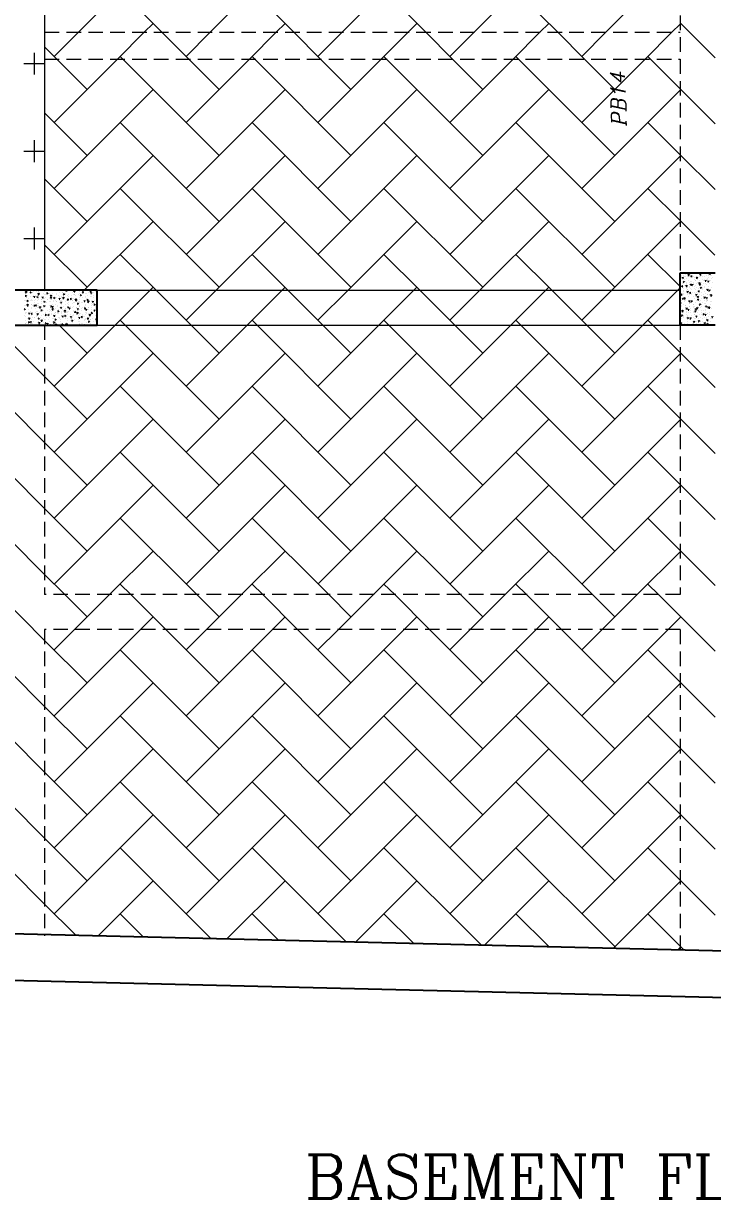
# Model space of a CAD drawing. Header units: millimetres. Extents: x 331487 to 517269, y 198509 to 399936.
# Drawn here: x 398534 to 404443, y 360358 to 370437 of the extents above; entities that cross this region are included whole.
import ezdxf

# ---------------------------------------------------------------- set-up
doc = ezdxf.new("R2010")
doc.units = ezdxf.units.MM
doc.header["$MEASUREMENT"] = 0
doc.linetypes.add('DASHED2', pattern=[0.375, 0.25, -0.125])
doc.layers.add('BEAM', color=1, linetype='Continuous', lineweight=5)
doc.layers.add('COLUMN', color=6, linetype='Continuous')
doc.layers.add('TEXT', color=7, linetype='Continuous')
doc.styles.add('ITALICC', font='italicc', dxfattribs={"height": 0.3})
doc.styles.add('RC', font='romanc.shx', dxfattribs={"height": 200})

msp = doc.modelspace()

# ---------------------------------------------------------------- linework, layer by layer
at = {"layer": 'BEAM'}
msp.add_line((398715, 372344), (398715, 368149), dxfattribs=at)
at = {"layer": 'BEAM', "linetype": 'DASHED2', "ltscale": 500}
for p, q in [((404165, 372194), (404165, 368299)), ((398715, 370362), (404165, 370362)), ((398715, 370132), (404165, 370132)), ((398715, 367849), (398715, 365538)), ((404165, 367849), (404165, 365538)), ((404165, 365538), (398715, 365538)), ((398715, 365238), (398715, 362612)), ((404165, 365238), (398715, 365238)), ((404165, 365238), (404165, 362492))]:
    msp.add_line(p, q, dxfattribs=at)
at = {"layer": 'BEAM', "color": 253, "linetype": 'Continuous', "ltscale": 750}
for p, q in [((399004, 370362), (399645, 371003)), ((400135, 370362), (400777, 371003)), ((401266, 370362), (401908, 371003)), ((402398, 370362), (403039, 371003)), ((403529, 370362), (404165, 370998)), ((399721, 370362), (399362, 370720)), ((400852, 370362), (400494, 370720)), ((401984, 370362), (401625, 370720)), ((403115, 370362), (402756, 370720)), ((399569, 370362), (399645, 370437)), ((400701, 370362), (400777, 370437)), ((401832, 370362), (401908, 370437)), ((402963, 370362), (403039, 370437)), ((404465, 370143), (404165, 370443)), ((404165, 370432), (404171, 370437)), ((398797, 370155), (399004, 370362)), ((399339, 370132), (399569, 370362)), ((399951, 370132), (399721, 370362)), ((399928, 370155), (400135, 370362)), ((400471, 370132), (400701, 370362)), ((401082, 370132), (400852, 370362)), ((401059, 370155), (401266, 370362)), ((401602, 370132), (401832, 370362)), ((402214, 370132), (401984, 370362)), ((402191, 370155), (402398, 370362)), ((402733, 370132), (402963, 370362)), ((403345, 370132), (403115, 370362)), ((403322, 370155), (403529, 370362)), ((403865, 370132), (404095, 370362)), ((404095, 370362), (404165, 370432)), ((398820, 370132), (398715, 370236)), ((398629, 369999), (398629, 370187)), ((399385, 370132), (399362, 370155)), ((400517, 370132), (400494, 370155)), ((401648, 370132), (401625, 370155)), ((402779, 370132), (402756, 370155)), ((403911, 370132), (403888, 370155)), ((398535, 370093), (398715, 370093)), ((398797, 369589), (399339, 370132)), ((399080, 369872), (398820, 370132)), ((400211, 369306), (399385, 370132)), ((399928, 369589), (400471, 370132)), ((400211, 369872), (399951, 370132)), ((401342, 369306), (400517, 370132)), ((401059, 369589), (401602, 370132)), ((401342, 369872), (401082, 370132)), ((402474, 369306), (401648, 370132)), ((402191, 369589), (402733, 370132)), ((402474, 369872), (402214, 370132)), ((403605, 369306), (402779, 370132)), ((403322, 369589), (403865, 370132)), ((403605, 369872), (403345, 370132)), ((404165, 369877), (403911, 370132)), ((398797, 369023), (399645, 369872)), ((399928, 369023), (400777, 369872)), ((401059, 369023), (401908, 369872)), ((402191, 369023), (403039, 369872)), ((403322, 369023), (404165, 369866)), ((404465, 369577), (404165, 369877)), ((404165, 369866), (404171, 369872)), ((399080, 369306), (398715, 369670)), ((400211, 368740), (399362, 369589)), ((401342, 368740), (400494, 369589)), ((402474, 368740), (401625, 369589)), ((403605, 368740), (402756, 369589)), ((404165, 369312), (403888, 369589)), ((398629, 369249), (398629, 369437)), ((398535, 369343), (398715, 369343)), ((398797, 368457), (399645, 369306)), ((399928, 368457), (400777, 369306)), ((401059, 368457), (401908, 369306)), ((402191, 368457), (403039, 369306)), ((403322, 368457), (404165, 369300)), ((404465, 369012), (404165, 369312)), ((404165, 369300), (404171, 369306)), ((399080, 368740), (398715, 369105)), ((400211, 368175), (399362, 369023)), ((401342, 368175), (400494, 369023)), ((402474, 368175), (401625, 369023)), ((403605, 368175), (402756, 369023)), ((404165, 368746), (403888, 369023)), ((399054, 368149), (399645, 368740)), ((400185, 368149), (400777, 368740)), ((401317, 368149), (401908, 368740)), ((402448, 368149), (403039, 368740)), ((403579, 368149), (404165, 368735)), ((404462, 368449), (404165, 368746)), ((404165, 368735), (404171, 368740)), ((398629, 368499), (398629, 368687)), ((398535, 368593), (398715, 368593)), ((399080, 368175), (398715, 368539)), ((399671, 368149), (399362, 368457)), ((400802, 368149), (400494, 368457)), ((401934, 368149), (401625, 368457)), ((403065, 368149), (402756, 368457)), ((404165, 368180), (403888, 368457)), ((399320, 367849), (399620, 368149)), ((399620, 368149), (399645, 368175)), ((399971, 367849), (399671, 368149)), ((399928, 367892), (400185, 368149)), ((400451, 367849), (400751, 368149)), ((400751, 368149), (400777, 368175)), ((401102, 367849), (400802, 368149)), ((401059, 367892), (401317, 368149)), ((401582, 367849), (401882, 368149)), ((401882, 368149), (401908, 368175)), ((402234, 367849), (401934, 368149)), ((402191, 367892), (402448, 368149)), ((402714, 367849), (403014, 368149)), ((403014, 368149), (403039, 368175)), ((403365, 367849), (403065, 368149)), ((403322, 367892), (403579, 368149)), ((403845, 367849), (404145, 368149)), ((404145, 368149), (404165, 368169)), ((398797, 367326), (399320, 367849)), ((399080, 367609), (398839, 367849)), ((399405, 367849), (399362, 367892)), ((400211, 367043), (399405, 367849)), ((399928, 367326), (400451, 367849)), ((400211, 367609), (399971, 367849)), ((400537, 367849), (400494, 367892)), ((401342, 367043), (400537, 367849)), ((401059, 367326), (401582, 367849)), ((401342, 367609), (401102, 367849)), ((401668, 367849), (401625, 367892)), ((402474, 367043), (401668, 367849)), ((402191, 367326), (402714, 367849)), ((402474, 367609), (402234, 367849)), ((402799, 367849), (402756, 367892)), ((403605, 367043), (402799, 367849)), ((403322, 367326), (403845, 367849)), ((403605, 367609), (403365, 367849)), ((403931, 367849), (403888, 367892)), ((404165, 367615), (403931, 367849)), ((398715, 367408), (398415, 367708)), ((404465, 367315), (404165, 367615)), ((398797, 366760), (399645, 367609)), ((399928, 366760), (400777, 367609)), ((401059, 366760), (401908, 367609)), ((402191, 366760), (403039, 367609)), ((403322, 366760), (404165, 367603)), ((404165, 367603), (404171, 367609)), ((399080, 367043), (398715, 367408)), ((400211, 366478), (399362, 367326)), ((401342, 366478), (400494, 367326)), ((402474, 366478), (401625, 367326)), ((403605, 366478), (402756, 367326)), ((404165, 367049), (403888, 367326)), ((398715, 366842), (398415, 367142)), ((398797, 366195), (399645, 367043)), ((399928, 366195), (400777, 367043)), ((401059, 366195), (401908, 367043)), ((402191, 366195), (403039, 367043)), ((403322, 366195), (404165, 367038)), ((404465, 366749), (404165, 367049)), ((404165, 367038), (404171, 367043)), ((399080, 366478), (398715, 366842)), ((400211, 365912), (399362, 366760)), ((401342, 365912), (400494, 366760)), ((402474, 365912), (401625, 366760)), ((403605, 365912), (402756, 366760)), ((404165, 366483), (403888, 366760)), ((398715, 366276), (398415, 366576)), ((398797, 365629), (399645, 366478)), ((399928, 365629), (400777, 366478)), ((401059, 365629), (401908, 366478)), ((402191, 365629), (403039, 366478)), ((403322, 365629), (404165, 366472)), ((404465, 366183), (404165, 366483)), ((404165, 366472), (404171, 366478)), ((399080, 365912), (398715, 366276)), ((400019, 365538), (399362, 366195)), ((401151, 365538), (400494, 366195)), ((402282, 365538), (401625, 366195)), ((403414, 365538), (402756, 366195)), ((404165, 365917), (403888, 366195)), ((398715, 365711), (398415, 366011)), ((399271, 365538), (399645, 365912)), ((400402, 365538), (400777, 365912)), ((401534, 365538), (401908, 365912)), ((402665, 365538), (403039, 365912)), ((403796, 365538), (404165, 365906)), ((404465, 365617), (404165, 365917)), ((404165, 365906), (404171, 365912)), ((398888, 365538), (398715, 365711)), ((399454, 365538), (399362, 365629)), ((400585, 365538), (400494, 365629)), ((401717, 365538), (401625, 365629)), ((402848, 365538), (402756, 365629)), ((403979, 365538), (403888, 365629)), ((398715, 365145), (398322, 365538)), ((399080, 365346), (398888, 365538)), ((398971, 365238), (399271, 365538)), ((399754, 365238), (399454, 365538)), ((400211, 365346), (400019, 365538)), ((400102, 365238), (400402, 365538)), ((400885, 365238), (400585, 365538)), ((401342, 365346), (401151, 365538)), ((401234, 365238), (401534, 365538)), ((402017, 365238), (401717, 365538)), ((402474, 365346), (402282, 365538)), ((402365, 365238), (402665, 365538)), ((403148, 365238), (402848, 365538)), ((403605, 365346), (403414, 365538)), ((403496, 365238), (403796, 365538)), ((404465, 365052), (403979, 365538)), ((399537, 365238), (399645, 365346)), ((400668, 365238), (400777, 365346)), ((401799, 365238), (401908, 365346)), ((402931, 365238), (403039, 365346)), ((404062, 365238), (404171, 365346)), ((398797, 365063), (398971, 365238)), ((398797, 364498), (399537, 365238)), ((400211, 364781), (399754, 365238)), ((399928, 365063), (400102, 365238)), ((399928, 364498), (400668, 365238)), ((401342, 364781), (400885, 365238)), ((401059, 365063), (401234, 365238)), ((401059, 364498), (401799, 365238)), ((402474, 364781), (402017, 365238)), ((402191, 365063), (402365, 365238)), ((402191, 364498), (402931, 365238)), ((403605, 364781), (403148, 365238)), ((403322, 365063), (403496, 365238)), ((403322, 364498), (404062, 365238)), ((399080, 364781), (398715, 365145)), ((400211, 364215), (399362, 365063)), ((401342, 364215), (400494, 365063)), ((402474, 364215), (401625, 365063)), ((403605, 364215), (402756, 365063)), ((404165, 364786), (403888, 365063)), ((398715, 364579), (398415, 364879)), ((398797, 363932), (399645, 364781)), ((399928, 363932), (400777, 364781)), ((401059, 363932), (401908, 364781)), ((402191, 363932), (403039, 364781)), ((403322, 363932), (404165, 364775)), ((404465, 364486), (404165, 364786)), ((404165, 364775), (404171, 364781)), ((399080, 364215), (398715, 364579)), ((400211, 363649), (399362, 364498)), ((401342, 363649), (400494, 364498)), ((402474, 363649), (401625, 364498)), ((403605, 363649), (402756, 364498)), ((404165, 364220), (403888, 364498)), ((398715, 364014), (398415, 364314)), ((398797, 363366), (399645, 364215)), ((399928, 363366), (400777, 364215)), ((401059, 363366), (401908, 364215)), ((402191, 363366), (403039, 364215)), ((403322, 363366), (404165, 364209)), ((404465, 363920), (404165, 364220)), ((404165, 364209), (404171, 364215)), ((399080, 363649), (398715, 364014)), ((400211, 363083), (399362, 363932)), ((401342, 363083), (400494, 363932)), ((402474, 363083), (401625, 363932)), ((403605, 363083), (402756, 363932)), ((404165, 363655), (403888, 363932)), ((398715, 363448), (398415, 363748)), ((398797, 362801), (399645, 363649)), ((399928, 362801), (400777, 363649)), ((401059, 362801), (401908, 363649)), ((402191, 362801), (403039, 363649)), ((403322, 362801), (404165, 363644)), ((404465, 363355), (404165, 363655)), ((404165, 363644), (404171, 363649)), ((399080, 363083), (398715, 363448)), ((400140, 362589), (399362, 363366)), ((401299, 362561), (400494, 363366)), ((402459, 362533), (401625, 363366)), ((403605, 362518), (402756, 363366)), ((404165, 363089), (403888, 363366)), ((398715, 362882), (398415, 363182)), ((399174, 362612), (399645, 363083)), ((400278, 362585), (400777, 363083)), ((401383, 362559), (401908, 363083)), ((402488, 362532), (403039, 363083)), ((403593, 362506), (404165, 363078)), ((404465, 362789), (404165, 363089)), ((404165, 363078), (404171, 363083)), ((398981, 362617), (398715, 362882)), ((399560, 362603), (399362, 362801)), ((400720, 362575), (400494, 362801)), ((401879, 362547), (401625, 362801)), ((403038, 362519), (402756, 362801)), ((404165, 362523), (403888, 362801)), ((404145, 362492), (404165, 362512)), ((404197, 362491), (404165, 362523)), ((404165, 362512), (404171, 362518))]:
    msp.add_line(p, q, dxfattribs=at)
at = {"layer": 'BEAM', "ltscale": 750}
for p, q in [((399165, 368149), (404165, 368149)), ((399165, 367849), (404165, 367849))]:
    msp.add_line(p, q, dxfattribs=at)
at = {"layer": 'COLUMN'}
for p, q in [((404165, 367849), (404165, 368299)), ((404165, 368299), (404465, 368299)), ((399165, 368149), (395890, 368149)), ((399165, 367849), (399165, 368149)), ((395890, 367849), (399165, 367849)), ((404465, 367849), (404165, 367849)), ((383206, 362996), (421414, 362077)), ((382806, 362605), (421419, 361677))]:
    msp.add_line(p, q, dxfattribs=at)
at = {"layer": 'COLUMN', "color": 2, "linetype": 'Continuous'}
for p, q in [((404172, 368231), (404172, 368231)), ((404176, 368271), (404176, 368271)), ((404180, 368273), (404180, 368273)), ((404183, 368219), (404183, 368219)), ((404185, 368260), (404191, 368255)), ((404185, 368260), (404185, 368254)), ((404185, 368254), (404191, 368255)), ((404188, 368223), (404188, 368223)), ((404190, 368277), (404190, 368277)), ((404197, 368225), (404194, 368220)), ((404194, 368220), (404200, 368218)), ((404197, 368225), (404200, 368218)), ((404201, 368244), (404201, 368244)), ((404203, 368298), (404203, 368298)), ((404207, 368269), (404207, 368269)), ((404209, 368269), (404209, 368269)), ((404215, 368284), (404215, 368284)), ((404217, 368217), (404217, 368217)), ((404220, 368246), (404220, 368246)), ((404229, 368293), (404229, 368293)), ((404234, 368299), (404232, 368290)), ((404232, 368290), (404242, 368291)), ((404234, 368299), (404242, 368291)), ((404237, 368284), (404234, 368279)), ((404234, 368279), (404240, 368277)), ((404237, 368284), (404240, 368277)), ((404239, 368235), (404239, 368235)), ((404243, 368268), (404243, 368268)), ((404251, 368283), (404251, 368283)), ((404252, 368225), (404252, 368225)), ((404254, 368278), (404254, 368278)), ((404254, 368258), (404254, 368258)), ((404259, 368220), (404259, 368220)), ((404261, 368274), (404260, 368268)), ((404260, 368268), (404266, 368269)), ((404261, 368274), (404266, 368269)), ((404276, 368267), (404276, 368267)), ((404288, 368289), (404288, 368289)), ((404290, 368257), (404290, 368257)), ((404292, 368237), (404292, 368237)), ((404293, 368232), (404293, 368232)), ((404294, 368291), (404294, 368291)), ((404298, 368231), (404298, 368231)), ((404305, 368258), (404305, 368258)), ((404310, 368260), (404307, 368255)), ((404307, 368255), (404313, 368253)), ((404309, 368266), (404309, 368266)), ((404310, 368260), (404313, 368253)), ((404321, 368293), (404321, 368293)), ((404330, 368230), (404330, 368230)), ((404333, 368269), (404333, 368269)), ((404336, 368288), (404335, 368282)), ((404335, 368282), (404342, 368283)), ((404336, 368288), (404342, 368283)), ((404342, 368265), (404342, 368265)), ((404355, 368293), (404355, 368293)), ((404356, 368239), (404356, 368239)), ((404359, 368292), (404359, 368292)), ((404361, 368267), (404361, 368267)), ((404365, 368235), (404365, 368235)), ((404376, 368263), (404376, 368263)), ((404382, 368236), (404379, 368231)), ((404379, 368231), (404385, 368229)), ((404382, 368236), (404385, 368229)), ((404395, 368279), (404395, 368279)), ((404396, 368251), (404396, 368251)), ((404400, 368241), (404400, 368241)), ((404405, 368230), (404404, 368224)), ((404404, 368224), (404410, 368225)), ((404405, 368230), (404410, 368225)), ((404407, 368219), (404407, 368219)), ((404409, 368272), (404409, 368272)), ((404409, 368262), (404409, 368262)), ((404411, 368299), (404410, 368296)), ((404410, 368296), (404417, 368297)), ((404414, 368299), (404417, 368297)), ((404415, 368289), (404415, 368289)), ((404423, 368295), (404419, 368290)), ((404419, 368290), (404425, 368288)), ((404423, 368295), (404425, 368288)), ((404425, 368231), (404425, 368231)), ((404431, 368277), (404431, 368277)), ((404435, 368252), (404435, 368252)), ((404442, 368261), (404442, 368261)), ((398546, 368128), (398546, 368128)), ((398548, 368117), (398548, 368117)), ((398551, 368132), (398559, 368140)), ((398551, 368132), (398560, 368131)), ((398555, 368127), (398555, 368127)), ((398557, 368121), (398557, 368121)), ((398560, 368131), (398559, 368140)), ((398590, 368132), (398597, 368134)), ((398590, 368132), (398595, 368128)), ((398595, 368128), (398597, 368134)), ((398599, 368125), (398599, 368125)), ((398607, 368127), (398607, 368127)), ((398609, 368129), (398609, 368129)), ((398618, 368136), (398618, 368136)), ((398643, 368139), (398643, 368139)), ((398652, 368123), (398652, 368123)), ((398658, 368116), (398666, 368124)), ((398660, 368136), (398660, 368136)), ((398665, 368137), (398665, 368137)), ((398667, 368114), (398666, 368124)), ((398681, 368144), (398681, 368144)), ((398706, 368121), (398706, 368121)), ((398711, 368142), (398711, 368142)), ((398723, 368147), (398723, 368147)), ((398734, 368124), (398741, 368126)), ((398734, 368124), (398739, 368120)), ((398739, 368120), (398741, 368126)), ((398759, 368119), (398759, 368119)), ((398762, 368116), (398762, 368116)), ((398781, 368121), (398781, 368121)), ((398813, 368123), (398813, 368123)), ((398813, 368116), (398813, 368116)), ((398844, 368129), (398844, 368129)), ((398864, 368130), (398864, 368130)), ((398869, 368133), (398869, 368133)), ((398878, 368116), (398885, 368118)), ((398883, 368112), (398885, 368118)), ((398894, 368118), (398894, 368118)), ((398897, 368144), (398902, 368149)), ((398897, 368144), (398903, 368143)), ((398903, 368143), (398902, 368149)), ((398907, 368138), (398907, 368138)), ((398915, 368137), (398915, 368137)), ((398952, 368128), (398952, 368128)), ((398962, 368148), (398964, 368149)), ((398962, 368148), (398967, 368145)), ((398967, 368145), (398968, 368149)), ((398967, 368144), (398967, 368144)), ((398969, 368137), (398973, 368143)), ((398969, 368137), (398975, 368137)), ((398970, 368146), (398970, 368146)), ((398975, 368137), (398973, 368143)), ((399011, 368138), (399011, 368138)), ((399014, 368147), (399014, 368147)), ((399016, 368117), (399016, 368117)), ((399040, 368131), (399045, 368137)), ((399040, 368131), (399046, 368130)), ((399046, 368130), (399045, 368137)), ((399067, 368145), (399067, 368145)), ((399068, 368125), (399068, 368125)), ((399069, 368148), (399069, 368148)), ((399070, 368123), (399070, 368123)), ((399093, 368126), (399093, 368126)), ((399095, 368126), (399095, 368126)), ((399105, 368140), (399112, 368143)), ((399105, 368140), (399110, 368137)), ((399110, 368137), (399112, 368143)), ((399112, 368125), (399117, 368130)), ((399112, 368125), (399118, 368124)), ((399118, 368124), (399117, 368130)), ((399119, 368132), (399119, 368132)), ((399120, 368143), (399120, 368143)), ((399133, 368131), (399133, 368131)), ((399151, 368136), (399151, 368136)), ((404173, 368117), (404172, 368111)), ((404173, 368117), (404179, 368112)), ((404179, 368188), (404185, 368184)), ((404179, 368188), (404179, 368182)), ((404179, 368182), (404185, 368184)), ((404182, 368173), (404182, 368173)), ((404183, 368117), (404183, 368117)), ((404185, 368170), (404185, 368170)), ((404188, 368210), (404188, 368210)), ((404190, 368167), (404190, 368167)), ((404192, 368184), (404192, 368184)), ((404197, 368147), (404197, 368147)), ((404197, 368138), (404197, 368138)), ((404197, 368117), (404197, 368117)), ((404199, 368191), (404199, 368191)), ((404217, 368192), (404216, 368183)), ((404216, 368183), (404225, 368185)), ((404217, 368211), (404217, 368211)), ((404217, 368192), (404225, 368185)), ((404224, 368166), (404224, 368166)), ((404229, 368141), (404226, 368136)), ((404226, 368136), (404232, 368134)), ((404227, 368153), (404227, 368153)), ((404228, 368183), (404228, 368183)), ((404229, 368141), (404232, 368134)), ((404231, 368158), (404231, 368158)), ((404236, 368120), (404236, 368120)), ((404248, 368131), (404247, 368125)), ((404247, 368125), (404254, 368126)), ((404248, 368131), (404254, 368126)), ((404248, 368118), (404248, 368118)), ((404249, 368177), (404249, 368177)), ((404250, 368216), (404250, 368216)), ((404250, 368172), (404250, 368172)), ((404254, 368202), (404260, 368197)), ((404254, 368202), (404254, 368196)), ((404254, 368196), (404260, 368197)), ((404257, 368165), (404257, 368165)), ((404259, 368118), (404259, 368118)), ((404270, 368200), (404266, 368195)), ((404266, 368195), (404272, 368193)), ((404267, 368157), (404267, 368157)), ((404270, 368200), (404272, 368193)), ((404271, 368132), (404271, 368132)), ((404283, 368215), (404283, 368215)), ((404287, 368131), (404287, 368131)), ((404290, 368184), (404290, 368184)), ((404290, 368164), (404290, 368164)), ((404298, 368194), (404298, 368194)), ((404302, 368116), (404299, 368111)), ((404301, 368152), (404301, 368152)), ((404302, 368116), (404305, 368109)), ((404303, 368205), (404303, 368205)), ((404307, 368131), (404307, 368131)), ((404308, 368173), (404308, 368173)), ((404317, 368214), (404317, 368214)), ((404323, 368144), (404329, 368140)), ((404323, 368144), (404323, 368138)), ((404323, 368138), (404329, 368140)), ((404324, 368162), (404324, 368162)), ((404330, 368216), (404329, 368210)), ((404329, 368210), (404335, 368211)), ((404330, 368216), (404335, 368211)), ((404331, 368206), (404330, 368197)), ((404330, 368197), (404339, 368198)), ((404331, 368206), (404339, 368198)), ((404333, 368205), (404333, 368205)), ((404338, 368167), (404338, 368167)), ((404342, 368176), (404339, 368171)), ((404339, 368171), (404345, 368169)), ((404342, 368176), (404345, 368169)), ((404343, 368211), (404343, 368211)), ((404350, 368213), (404350, 368213)), ((404352, 368132), (404352, 368132)), ((404353, 368152), (404353, 368152)), ((404354, 368186), (404354, 368186)), ((404357, 368161), (404357, 368161)), ((404369, 368204), (404369, 368204)), ((404372, 368179), (404372, 368179)), ((404375, 368176), (404375, 368176)), ((404377, 368141), (404377, 368141)), ((404383, 368211), (404383, 368211)), ((404385, 368118), (404385, 368118)), ((404390, 368160), (404390, 368160)), ((404391, 368145), (404391, 368145)), ((404394, 368198), (404394, 368198)), ((404398, 368158), (404404, 368154)), ((404398, 368158), (404398, 368152)), ((404398, 368152), (404404, 368154)), ((404405, 368166), (404405, 368166)), ((404409, 368178), (404409, 368178)), ((404415, 368152), (404411, 368147)), ((404411, 368147), (404417, 368145)), ((404412, 368153), (404412, 368153)), ((404415, 368152), (404417, 368145)), ((404416, 368210), (404416, 368210)), ((404423, 368159), (404423, 368159)), ((404435, 368172), (404435, 368172)), ((404440, 368215), (404440, 368215)), ((398539, 368017), (398539, 368017)), ((398544, 368058), (398544, 368058)), ((398547, 368063), (398547, 368063)), ((398552, 368100), (398557, 368105)), ((398552, 368100), (398558, 368099)), ((398554, 368021), (398554, 368021)), ((398555, 368055), (398555, 368055)), ((398556, 368088), (398556, 368088)), ((398558, 368099), (398557, 368105)), ((398560, 368024), (398560, 368024)), ((398564, 368018), (398572, 368026)), ((398564, 368020), (398564, 368020)), ((398564, 368018), (398573, 368017)), ((398565, 368057), (398565, 368057)), ((398566, 368059), (398573, 368062)), ((398566, 368059), (398571, 368056)), ((398566, 368025), (398571, 368030)), ((398566, 368025), (398572, 368024)), ((398568, 368036), (398568, 368036)), ((398571, 368056), (398573, 368062)), ((398572, 368024), (398571, 368030)), ((398573, 368017), (398572, 368026)), ((398580, 368074), (398580, 368074)), ((398590, 368060), (398590, 368060)), ((398592, 368096), (398592, 368096)), ((398601, 368061), (398601, 368061)), ((398602, 368025), (398602, 368025)), ((398603, 368068), (398603, 368068)), ((398605, 368029), (398605, 368029)), ((398607, 368062), (398607, 368062)), ((398608, 368095), (398608, 368095)), ((398613, 368021), (398613, 368021)), ((398617, 368099), (398617, 368099)), ((398624, 368093), (398629, 368099)), ((398624, 368093), (398630, 368093)), ((398626, 368019), (398632, 368022)), ((398626, 368019), (398630, 368016)), ((398627, 368046), (398627, 368046)), ((398628, 368065), (398628, 368065)), ((398630, 368093), (398629, 368099)), ((398630, 368016), (398632, 368022)), ((398633, 368072), (398633, 368072)), ((398638, 368018), (398643, 368024)), ((398638, 368018), (398644, 368018)), ((398644, 368018), (398643, 368024)), ((398650, 368091), (398657, 368094)), ((398650, 368091), (398655, 368088)), ((398654, 368059), (398654, 368059)), ((398655, 368104), (398655, 368104)), ((398655, 368088), (398657, 368094)), ((398657, 368036), (398657, 368036)), ((398658, 368116), (398667, 368114)), ((398658, 368069), (398658, 368069)), ((398659, 368102), (398659, 368102)), ((398661, 368078), (398661, 368078)), ((398665, 368034), (398665, 368034)), ((398666, 368019), (398666, 368019)), ((398685, 368056), (398685, 368056)), ((398686, 368070), (398686, 368070)), ((398690, 368037), (398690, 368037)), ((398692, 368073), (398692, 368073)), ((398696, 368087), (398700, 368093)), ((398696, 368087), (398702, 368087)), ((398702, 368087), (398700, 368093)), ((398707, 368056), (398707, 368056)), ((398707, 368042), (398707, 368042)), ((398709, 368075), (398709, 368075)), ((398710, 368109), (398710, 368109)), ((398710, 368051), (398717, 368054)), ((398710, 368051), (398714, 368048)), ((398710, 368012), (398714, 368018)), ((398714, 368048), (398717, 368054)), ((398715, 368011), (398714, 368018)), ((398717, 368077), (398717, 368077)), ((398718, 368113), (398718, 368113)), ((398719, 368088), (398719, 368088)), ((398720, 368017), (398720, 368017)), ((398723, 368021), (398723, 368021)), ((398728, 368042), (398728, 368042)), ((398740, 368068), (398740, 368068)), ((398743, 368116), (398743, 368116)), ((398743, 368066), (398743, 368066)), ((398754, 368082), (398754, 368082)), ((398758, 368016), (398758, 368016)), ((398759, 368050), (398759, 368050)), ((398760, 368083), (398760, 368083)), ((398761, 368054), (398761, 368054)), ((398765, 368099), (398772, 368107)), ((398765, 368099), (398773, 368098)), ((398767, 368081), (398772, 368087)), ((398767, 368081), (398773, 368080)), ((398773, 368098), (398772, 368107)), ((398773, 368080), (398772, 368087)), ((398778, 368098), (398778, 368098)), ((398781, 368031), (398781, 368031)), ((398791, 368050), (398791, 368050)), ((398793, 368065), (398793, 368065)), ((398794, 368083), (398801, 368086)), ((398794, 368083), (398799, 368080)), ((398799, 368080), (398801, 368086)), ((398801, 368076), (398801, 368076)), ((398809, 368023), (398809, 368023)), ((398811, 368057), (398811, 368057)), ((398812, 368090), (398812, 368090)), ((398814, 368052), (398814, 368052)), ((398816, 368054), (398816, 368054)), ((398818, 368090), (398818, 368090)), ((398828, 368019), (398828, 368019)), ((398836, 368108), (398836, 368108)), ((398839, 368075), (398844, 368080)), ((398839, 368075), (398845, 368074)), ((398840, 368041), (398840, 368041)), ((398843, 368093), (398843, 368093)), ((398845, 368074), (398844, 368080)), ((398846, 368063), (398846, 368063)), ((398853, 368043), (398860, 368046)), ((398853, 368043), (398858, 368040)), ((398854, 368059), (398854, 368059)), ((398858, 368040), (398860, 368046)), ((398860, 368086), (398860, 368086)), ((398860, 368030), (398860, 368030)), ((398861, 368063), (398861, 368063)), ((398862, 368096), (398862, 368096)), ((398866, 368114), (398866, 368114)), ((398868, 368050), (398868, 368050)), ((398871, 368082), (398879, 368091)), ((398871, 368082), (398880, 368081)), ((398878, 368116), (398883, 368112)), ((398880, 368081), (398879, 368091)), ((398880, 368098), (398880, 368098)), ((398891, 368028), (398891, 368028)), ((398898, 368051), (398898, 368051)), ((398900, 368061), (398900, 368061)), ((398911, 368068), (398916, 368074)), ((398911, 368068), (398917, 368068)), ((398912, 368037), (398912, 368037)), ((398913, 368071), (398913, 368071)), ((398914, 368104), (398914, 368104)), ((398917, 368068), (398916, 368074)), ((398916, 368031), (398916, 368031)), ((398917, 368067), (398917, 368067)), ((398918, 368096), (398918, 368096)), ((398919, 368112), (398919, 368112)), ((398921, 368047), (398921, 368047)), ((398937, 368075), (398944, 368078)), ((398937, 368075), (398942, 368072)), ((398942, 368072), (398944, 368078)), ((398942, 368070), (398942, 368070)), ((398944, 368106), (398944, 368106)), ((398953, 368059), (398953, 368059)), ((398954, 368036), (398954, 368036)), ((398956, 368061), (398956, 368061)), ((398963, 368044), (398963, 368044)), ((398964, 368078), (398964, 368078)), ((398966, 368111), (398966, 368111)), ((398969, 368110), (398969, 368110)), ((398973, 368110), (398973, 368110)), ((398974, 368045), (398974, 368045)), ((398976, 368106), (398976, 368106)), ((398978, 368066), (398986, 368074)), ((398978, 368066), (398987, 368065)), ((398980, 368075), (398980, 368075)), ((398983, 368062), (398987, 368068)), ((398983, 368062), (398989, 368062)), ((398987, 368065), (398986, 368074)), ((398989, 368062), (398987, 368068)), ((398997, 368035), (399004, 368038)), ((398997, 368035), (399002, 368032)), ((399002, 368032), (399004, 368038)), ((399007, 368115), (399007, 368115)), ((399007, 368056), (399007, 368056)), ((399012, 368018), (399012, 368018)), ((399014, 368051), (399014, 368051)), ((399015, 368084), (399015, 368084)), ((399015, 368071), (399015, 368071)), ((399017, 368044), (399017, 368044)), ((399021, 368108), (399028, 368110)), ((399021, 368108), (399026, 368104)), ((399026, 368104), (399028, 368110)), ((399026, 368107), (399026, 368107)), ((399028, 368043), (399028, 368043)), ((399035, 368116), (399035, 368116)), ((399042, 368047), (399042, 368047)), ((399043, 368084), (399043, 368084)), ((399054, 368056), (399059, 368062)), ((399054, 368056), (399060, 368055)), ((399060, 368055), (399059, 368062)), ((399060, 368054), (399060, 368054)), ((399064, 368025), (399064, 368025)), ((399066, 368058), (399066, 368058)), ((399067, 368092), (399067, 368092)), ((399068, 368087), (399068, 368087)), ((399069, 368021), (399069, 368021)), ((399073, 368081), (399073, 368081)), ((399079, 368105), (399079, 368105)), ((399080, 368052), (399080, 368052)), ((399081, 368067), (399088, 368070)), ((399081, 368067), (399086, 368064)), ((399081, 368041), (399081, 368041)), ((399085, 368049), (399092, 368057)), ((399085, 368049), (399094, 368048)), ((399086, 368064), (399088, 368070)), ((399094, 368048), (399092, 368057)), ((399106, 368092), (399106, 368092)), ((399113, 368052), (399113, 368052)), ((399116, 368032), (399116, 368032)), ((399117, 368065), (399117, 368065)), ((399117, 368021), (399117, 368021)), ((399118, 368099), (399118, 368099)), ((399126, 368050), (399131, 368055)), ((399126, 368050), (399132, 368049)), ((399127, 368031), (399127, 368031)), ((399131, 368091), (399131, 368091)), ((399132, 368049), (399131, 368055)), ((399133, 368103), (399133, 368103)), ((399134, 368038), (399134, 368038)), ((399141, 368027), (399148, 368030)), ((399141, 368027), (399146, 368024)), ((399142, 368025), (399142, 368025)), ((399143, 368061), (399143, 368061)), ((399146, 368024), (399148, 368030)), ((399165, 368100), (399165, 368100)), ((399165, 368100), (399165, 368100)), ((404166, 368110), (404166, 368110)), ((404167, 368045), (404166, 368039)), ((404166, 368039), (404172, 368040)), ((404167, 368045), (404172, 368040)), ((404169, 368085), (404169, 368085)), ((404171, 368066), (404171, 368066)), ((404172, 368111), (404179, 368112)), ((404174, 368047), (404174, 368047)), ((404181, 368063), (404181, 368063)), ((404189, 368081), (404186, 368076)), ((404186, 368076), (404192, 368074)), ((404189, 368081), (404192, 368074)), ((404192, 368115), (404192, 368115)), ((404192, 368031), (404192, 368031)), ((404194, 368084), (404194, 368084)), ((404201, 368086), (404199, 368077)), ((404199, 368077), (404209, 368078)), ((404201, 368086), (404209, 368078)), ((404202, 368056), (404202, 368056)), ((404204, 368065), (404204, 368065)), ((404205, 368083), (404205, 368083)), ((404208, 368058), (404208, 368058)), ((404213, 368021), (404213, 368021)), ((404230, 368116), (404230, 368116)), ((404237, 368094), (404237, 368094)), ((404238, 368064), (404238, 368064)), ((404242, 368059), (404241, 368053)), ((404241, 368053), (404247, 368054)), ((404242, 368059), (404247, 368054)), ((404244, 368057), (404244, 368057)), ((404245, 368065), (404245, 368065)), ((404247, 368036), (404247, 368036)), ((404248, 368032), (404248, 368032)), ((404262, 368057), (404258, 368052)), ((404258, 368052), (404264, 368050)), ((404262, 368057), (404264, 368050)), ((404263, 368114), (404263, 368114)), ((404269, 368060), (404269, 368060)), ((404271, 368062), (404271, 368062)), ((404276, 368094), (404276, 368094)), ((404283, 368024), (404283, 368024)), ((404284, 368031), (404284, 368031)), ((404285, 368077), (404285, 368077)), ((404296, 368045), (404296, 368045)), ((404297, 368113), (404297, 368113)), ((404298, 368098), (404298, 368098)), ((404299, 368111), (404305, 368109)), ((404304, 368061), (404304, 368061)), ((404310, 368106), (404310, 368106)), ((404315, 368099), (404313, 368090)), ((404313, 368090), (404323, 368091)), ((404315, 368099), (404323, 368091)), ((404315, 368068), (404315, 368068)), ((404317, 368073), (404316, 368067)), ((404316, 368067), (404323, 368068)), ((404317, 368073), (404323, 368068)), ((404318, 368114), (404318, 368114)), ((404328, 368056), (404328, 368056)), ((404330, 368112), (404330, 368112)), ((404334, 368032), (404331, 368027)), ((404331, 368027), (404337, 368025)), ((404334, 368032), (404337, 368025)), ((404338, 368060), (404338, 368060)), ((404346, 368104), (404346, 368104)), ((404347, 368025), (404347, 368025)), ((404350, 368079), (404350, 368079)), ((404350, 368079), (404350, 368079)), ((404355, 368041), (404355, 368041)), ((404363, 368111), (404363, 368111)), ((404363, 368094), (404363, 368094)), ((404374, 368092), (404371, 368087)), ((404371, 368087), (404377, 368085)), ((404371, 368059), (404371, 368059)), ((404373, 368036), (404373, 368036)), ((404374, 368092), (404377, 368085)), ((404386, 368078), (404386, 368078)), ((404387, 368038), (404387, 368038)), ((404389, 368091), (404389, 368091)), ((404389, 368053), (404389, 368053)), ((404392, 368087), (404398, 368082)), ((404392, 368087), (404392, 368081)), ((404392, 368081), (404398, 368082)), ((404395, 368060), (404395, 368060)), ((404397, 368110), (404397, 368110)), ((404400, 368059), (404400, 368059)), ((404403, 368112), (404403, 368112)), ((404404, 368058), (404404, 368058)), ((404417, 368115), (404417, 368115)), ((404425, 368052), (404425, 368052)), ((404429, 368112), (404427, 368103)), ((404427, 368103), (404437, 368104)), ((404428, 368027), (404428, 368027)), ((404429, 368112), (404437, 368104)), ((404430, 368108), (404430, 368108)), ((404437, 368056), (404437, 368056)), ((398538, 367981), (398538, 367981)), ((398540, 367972), (398540, 367972)), ((398541, 367987), (398548, 367989)), ((398541, 367987), (398546, 367983)), ((398544, 367931), (398544, 367931)), ((398546, 367983), (398548, 367989)), ((398548, 367991), (398548, 367991)), ((398549, 367947), (398549, 367947)), ((398550, 367921), (398550, 367921)), ((398551, 367955), (398551, 367955)), ((398552, 367988), (398552, 367988)), ((398561, 367959), (398561, 367959)), ((398574, 367919), (398574, 367919)), ((398576, 367986), (398576, 367986)), ((398580, 367949), (398585, 367955)), ((398580, 367949), (398586, 367949)), ((398586, 367949), (398585, 367955)), ((398586, 367915), (398586, 367915)), ((398594, 367970), (398594, 367970)), ((398601, 367946), (398608, 367949)), ((398601, 367946), (398606, 367943)), ((398602, 367941), (398602, 367941)), ((398602, 367929), (398602, 367929)), ((398603, 367962), (398603, 367962)), ((398604, 367995), (398604, 367995)), ((398606, 368001), (398606, 368001)), ((398606, 367943), (398608, 367949)), ((398611, 367919), (398611, 367919)), ((398613, 367955), (398613, 367955)), ((398615, 367957), (398615, 367957)), ((398626, 367919), (398626, 367919)), ((398627, 367917), (398627, 367917)), ((398638, 367958), (398638, 367958)), ((398639, 367994), (398639, 367994)), ((398647, 367968), (398647, 367968)), ((398649, 367924), (398649, 367924)), ((398652, 367943), (398656, 367949)), ((398652, 367943), (398658, 367942)), ((398653, 367936), (398653, 367936)), ((398654, 367969), (398654, 367969)), ((398656, 368003), (398656, 368003)), ((398658, 367942), (398656, 367949)), ((398661, 367951), (398661, 367951)), ((398664, 367998), (398664, 367998)), ((398665, 368011), (398665, 368011)), ((398668, 367954), (398668, 367954)), ((398671, 368002), (398679, 368010)), ((398671, 368002), (398680, 368000)), ((398676, 367963), (398676, 367963)), ((398680, 368000), (398679, 368010)), ((398680, 367915), (398680, 367915)), ((398685, 367979), (398692, 367981)), ((398685, 367979), (398690, 367975)), ((398685, 367929), (398685, 367929)), ((398690, 367975), (398692, 367981)), ((398700, 367966), (398700, 367966)), ((398702, 368003), (398702, 368003)), ((398704, 367942), (398704, 367942)), ((398705, 367976), (398705, 367976)), ((398706, 368009), (398706, 368009)), ((398710, 368012), (398715, 368011)), ((398712, 367932), (398712, 367932)), ((398719, 367961), (398719, 367961)), ((398721, 367952), (398721, 367952)), ((398723, 367937), (398728, 367942)), ((398723, 367937), (398729, 367936)), ((398729, 367936), (398728, 367942)), ((398737, 367935), (398737, 367935)), ((398739, 367972), (398739, 367972)), ((398743, 367939), (398743, 367939)), ((398745, 367938), (398752, 367941)), ((398745, 367938), (398750, 367935)), ((398750, 367935), (398752, 367941)), ((398754, 367963), (398754, 367963)), ((398754, 367917), (398754, 367917)), ((398756, 367950), (398756, 367950)), ((398757, 367983), (398757, 367983)), ((398764, 367975), (398764, 367975)), ((398765, 368011), (398765, 368011)), ((398769, 368011), (398776, 368014)), ((398769, 368011), (398774, 368008)), ((398773, 368015), (398773, 368015)), ((398774, 368008), (398776, 368014)), ((398775, 367950), (398775, 367950)), ((398775, 367940), (398775, 367940)), ((398777, 367971), (398777, 367971)), ((398778, 367985), (398786, 367993)), ((398778, 367985), (398787, 367984)), ((398781, 368006), (398786, 368011)), ((398781, 368006), (398787, 368005)), ((398787, 368005), (398786, 368011)), ((398787, 367984), (398786, 367993)), ((398790, 368014), (398790, 368014)), ((398795, 367930), (398800, 367936)), ((398795, 367930), (398801, 367930)), ((398801, 367930), (398800, 367936)), ((398801, 367949), (398801, 367949)), ((398802, 367980), (398802, 367980)), ((398806, 367924), (398806, 367924)), ((398807, 367961), (398807, 367961)), ((398807, 367957), (398807, 367957)), ((398808, 367990), (398808, 367990)), ((398827, 368012), (398827, 368012)), ((398828, 367948), (398828, 367948)), ((398829, 367971), (398836, 367973)), ((398829, 367971), (398834, 367967)), ((398834, 367967), (398836, 367973)), ((398836, 367981), (398836, 367981)), ((398838, 367949), (398838, 367949)), ((398853, 367999), (398858, 368005)), ((398853, 367999), (398859, 367999)), ((398856, 367930), (398856, 367930)), ((398857, 367963), (398857, 367963)), ((398859, 367999), (398858, 368005)), ((398859, 367997), (398859, 367997)), ((398859, 367959), (398859, 367959)), ((398860, 367959), (398860, 367959)), ((398863, 367952), (398863, 367952)), ((398865, 367988), (398865, 367988)), ((398867, 367924), (398872, 367930)), ((398867, 367924), (398873, 367924)), ((398873, 367924), (398872, 367930)), ((398875, 367918), (398875, 367918)), ((398880, 368010), (398880, 368010)), ((398882, 367945), (398882, 367945)), ((398884, 367968), (398892, 367977)), ((398884, 367968), (398893, 367967)), ((398889, 367930), (398896, 367933)), ((398889, 367930), (398894, 367927)), ((398890, 367991), (398890, 367991)), ((398893, 367967), (398892, 367977)), ((398894, 367991), (398894, 367991)), ((398894, 367927), (398896, 367933)), ((398898, 367924), (398898, 367924)), ((398901, 367957), (398901, 367957)), ((398908, 367937), (398908, 367937)), ((398909, 367971), (398909, 367971)), ((398911, 368004), (398911, 368004)), ((398913, 368003), (398920, 368006)), ((398913, 368003), (398918, 368000)), ((398914, 367957), (398914, 367957)), ((398918, 368000), (398920, 368006)), ((398918, 367969), (398918, 367969)), ((398925, 367993), (398930, 367999)), ((398925, 367993), (398931, 367993)), ((398928, 367996), (398928, 367996)), ((398931, 367993), (398930, 367999)), ((398933, 368008), (398933, 368008)), ((398935, 367943), (398935, 367943)), ((398938, 367926), (398938, 367926)), ((398939, 367918), (398943, 367924)), ((398939, 367918), (398945, 367917)), ((398945, 367917), (398943, 367924)), ((398952, 368001), (398952, 368001)), ((398956, 367934), (398956, 367934)), ((398960, 367945), (398960, 367945)), ((398961, 367978), (398961, 367978)), ((398962, 368011), (398962, 368011)), ((398963, 367929), (398963, 367929)), ((398964, 367965), (398964, 367965)), ((398967, 367954), (398967, 367954)), ((398973, 367963), (398980, 367965)), ((398973, 367963), (398978, 367959)), ((398976, 367979), (398976, 367979)), ((398978, 367959), (398980, 367965)), ((398987, 368005), (398987, 368005)), ((398988, 367941), (398988, 367941)), ((398990, 367969), (398990, 367969)), ((398991, 368005), (398991, 368005)), ((398991, 367952), (398999, 367960)), ((398991, 367952), (399000, 367951)), ((398996, 367987), (399001, 367993)), ((398996, 367987), (399002, 367986)), ((399000, 367951), (398999, 367960)), ((399002, 367986), (399001, 367993)), ((399001, 367934), (399001, 367934)), ((399009, 367918), (399009, 367918)), ((399010, 368011), (399010, 368011)), ((399010, 367951), (399010, 367951)), ((399010, 367912), (399015, 367917)), ((399011, 367984), (399011, 367984)), ((399014, 367944), (399014, 367944)), ((399016, 367911), (399015, 367917)), ((399016, 368008), (399016, 368008)), ((399021, 367952), (399021, 367952)), ((399027, 367974), (399027, 367974)), ((399032, 367922), (399039, 367925)), ((399032, 367922), (399037, 367919)), ((399034, 367989), (399034, 367989)), ((399037, 367919), (399039, 367925)), ((399040, 368003), (399040, 368003)), ((399042, 367939), (399042, 367939)), ((399054, 368013), (399054, 368013)), ((399057, 367995), (399064, 367998)), ((399057, 367995), (399062, 367992)), ((399061, 367925), (399061, 367925)), ((399062, 367992), (399064, 367998)), ((399062, 367958), (399062, 367958)), ((399063, 367992), (399063, 367992)), ((399064, 367942), (399064, 367942)), ((399068, 367981), (399073, 367986)), ((399068, 367981), (399074, 367980)), ((399074, 367980), (399073, 367986)), ((399073, 367954), (399073, 367954)), ((399074, 367950), (399074, 367950)), ((399089, 367946), (399089, 367946)), ((399091, 367982), (399091, 367982)), ((399093, 368001), (399093, 368001)), ((399093, 367999), (399093, 367999)), ((399095, 367936), (399095, 367936)), ((399098, 367935), (399106, 367944)), ((399098, 367935), (399107, 367934)), ((399107, 367934), (399106, 367944)), ((399112, 367932), (399112, 367932)), ((399113, 367965), (399113, 367965)), ((399115, 367999), (399115, 367999)), ((399116, 367985), (399116, 367985)), ((399116, 367955), (399123, 367957)), ((399116, 367955), (399121, 367951)), ((399121, 367951), (399123, 367957)), ((399127, 367951), (399127, 367951)), ((399127, 367948), (399127, 367948)), ((399131, 367964), (399131, 367964)), ((399140, 367974), (399145, 367980)), ((399140, 367974), (399146, 367974)), ((399146, 367974), (399145, 367980)), ((399147, 367999), (399147, 367999)), ((399148, 367934), (399148, 367934)), ((399151, 368009), (399151, 368009)), ((399153, 367990), (399153, 367990)), ((399163, 367939), (399163, 367939)), ((399164, 367972), (399164, 367972)), ((399164, 367920), (399164, 367920)), ((399165, 368005), (399165, 368005)), ((404165, 367969), (404166, 367968)), ((404165, 367968), (404166, 367968)), ((404176, 367956), (404176, 367956)), ((404178, 368015), (404178, 368015)), ((404181, 367937), (404178, 367932)), ((404178, 367932), (404184, 367930)), ((404179, 368010), (404179, 368010)), ((404181, 367937), (404184, 367930)), ((404182, 367984), (404182, 367984)), ((404184, 367979), (404183, 367970)), ((404183, 367970), (404192, 367971)), ((404184, 367979), (404192, 367971)), ((404185, 367964), (404185, 367964)), ((404186, 367959), (404186, 367959)), ((404187, 367924), (404187, 367924)), ((404190, 367978), (404190, 367978)), ((404190, 367921), (404190, 367921)), ((404211, 368014), (404211, 368014)), ((404212, 367998), (404212, 367998)), ((404221, 367997), (404218, 367992)), ((404218, 367992), (404224, 367990)), ((404218, 367963), (404218, 367963)), ((404221, 367997), (404224, 367990)), ((404222, 367957), (404222, 367957)), ((404222, 367940), (404222, 367940)), ((404225, 367932), (404225, 367932)), ((404229, 367915), (404235, 367911)), ((404229, 367915), (404229, 367909)), ((404235, 367987), (404241, 367982)), ((404235, 367987), (404235, 367981)), ((404235, 367981), (404241, 367982)), ((404241, 367958), (404241, 367958)), ((404243, 368011), (404243, 368011)), ((404245, 368012), (404245, 368012)), ((404251, 367962), (404251, 367962)), ((404253, 367994), (404253, 367994)), ((404257, 367978), (404257, 367978)), ((404261, 367931), (404261, 367931)), ((404267, 367919), (404267, 367919)), ((404278, 368011), (404278, 368011)), ((404278, 367917), (404278, 367917)), ((404279, 368002), (404279, 368002)), ((404280, 367970), (404280, 367970)), ((404284, 367961), (404284, 367961)), ((404287, 368006), (404287, 368006)), ((404289, 367943), (404289, 367943)), ((404294, 367973), (404291, 367968)), ((404291, 367968), (404297, 367966)), ((404292, 367968), (404292, 367968)), ((404292, 367938), (404292, 367938)), ((404294, 367992), (404294, 367992)), ((404294, 367973), (404297, 367966)), ((404298, 367992), (404297, 367983)), ((404297, 367983), (404306, 367984)), ((404298, 367992), (404306, 367984)), ((404304, 367929), (404310, 367924)), ((404304, 367929), (404304, 367923)), ((404304, 367923), (404310, 367924)), ((404311, 368001), (404310, 367995)), ((404310, 367995), (404316, 367996)), ((404311, 368010), (404311, 368010)), ((404311, 368001), (404316, 367996)), ((404318, 367959), (404318, 367959)), ((404323, 368005), (404323, 368005)), ((404327, 367979), (404327, 367979)), ((404332, 367942), (404332, 367942)), ((404338, 367998), (404338, 367998)), ((404343, 367919), (404343, 367919)), ((404345, 368009), (404345, 368009)), ((404345, 367972), (404345, 367972)), ((404348, 367939), (404348, 367939)), ((404351, 367958), (404351, 367958)), ((404363, 367978), (404363, 367978)), ((404366, 367948), (404363, 367943)), ((404363, 367943), (404369, 367941)), ((404366, 367953), (404366, 367953)), ((404366, 367948), (404369, 367941)), ((404371, 367915), (404371, 367915)), ((404378, 368007), (404378, 368007)), ((404380, 367943), (404379, 367937)), ((404379, 367937), (404385, 367938)), ((404380, 367943), (404385, 367938)), ((404382, 367931), (404382, 367931)), ((404383, 367977), (404383, 367977)), ((404384, 367957), (404384, 367957)), ((404386, 368015), (404385, 368009)), ((404385, 368009), (404392, 368010)), ((404385, 367984), (404385, 367984)), ((404386, 368015), (404392, 368010)), ((404393, 367919), (404393, 367919)), ((404394, 368015), (404394, 368015)), ((404396, 367952), (404396, 367952)), ((404398, 368006), (404398, 368006)), ((404402, 367952), (404402, 367952)), ((404407, 368008), (404403, 368003)), ((404403, 368003), (404409, 368001)), ((404405, 368001), (404405, 368001)), ((404406, 367927), (404406, 367927)), ((404407, 368008), (404409, 368001)), ((404411, 368006), (404411, 368006)), ((404412, 368005), (404411, 367997)), ((404411, 367997), (404420, 367998)), ((404412, 368005), (404420, 367998)), ((404415, 367943), (404415, 367943)), ((404418, 367956), (404418, 367956)), ((404433, 367989), (404433, 367989)), ((404439, 367924), (404436, 367919)), ((404436, 367919), (404442, 367917)), ((404439, 367924), (404442, 367917)), ((404442, 367926), (404442, 367926)), ((398547, 367855), (398547, 367855)), ((398548, 367864), (398548, 367864)), ((398549, 367888), (398549, 367888)), ((398554, 367868), (398554, 367868)), ((398560, 367876), (398560, 367876)), ((398568, 367909), (398568, 367909)), ((398575, 367855), (398575, 367855)), ((398577, 367874), (398584, 367877)), ((398577, 367874), (398582, 367871)), ((398578, 367904), (398585, 367912)), ((398578, 367904), (398586, 367903)), ((398582, 367871), (398584, 367877)), ((398586, 367903), (398585, 367912)), ((398585, 367879), (398585, 367879)), ((398594, 367874), (398599, 367880)), ((398594, 367874), (398600, 367874)), ((398600, 367874), (398599, 367880)), ((398599, 367862), (398599, 367862)), ((398601, 367896), (398601, 367896)), ((398606, 367874), (398606, 367874)), ((398608, 367866), (398608, 367866)), ((398623, 367884), (398623, 367884)), ((398629, 367853), (398629, 367853)), ((398651, 367869), (398651, 367869)), ((398652, 367903), (398652, 367903)), ((398660, 367853), (398660, 367853)), ((398661, 367906), (398668, 367909)), ((398661, 367906), (398666, 367903)), ((398661, 367864), (398661, 367864)), ((398664, 367884), (398664, 367884)), ((398666, 367903), (398668, 367909)), ((398666, 367868), (398670, 367874)), ((398666, 367868), (398672, 367867)), ((398672, 367867), (398670, 367874)), ((398682, 367850), (398682, 367850)), ((398684, 367888), (398692, 367896)), ((398684, 367888), (398693, 367886)), ((398685, 367856), (398685, 367856)), ((398686, 367893), (398686, 367893)), ((398693, 367886), (398692, 367896)), ((398701, 367876), (398701, 367876)), ((398702, 367909), (398702, 367909)), ((398711, 367896), (398711, 367896)), ((398714, 367861), (398714, 367861)), ((398721, 367866), (398728, 367869)), ((398721, 367866), (398726, 367863)), ((398723, 367894), (398723, 367894)), ((398723, 367861), (398723, 367861)), ((398726, 367863), (398728, 367869)), ((398734, 367913), (398734, 367913)), ((398737, 367862), (398742, 367867)), ((398737, 367862), (398743, 367861)), ((398743, 367861), (398742, 367867)), ((398749, 367901), (398749, 367901)), ((398752, 367850), (398752, 367850)), ((398753, 367883), (398753, 367883)), ((398768, 367859), (398768, 367859)), ((398781, 367904), (398781, 367904)), ((398786, 367870), (398786, 367870)), ((398787, 367910), (398787, 367910)), ((398791, 367871), (398799, 367879)), ((398791, 367871), (398800, 367870)), ((398800, 367870), (398799, 367879)), ((398803, 367857), (398803, 367857)), ((398805, 367898), (398812, 367901)), ((398805, 367898), (398810, 367895)), ((398805, 367890), (398805, 367890)), ((398809, 367855), (398814, 367861)), ((398809, 367855), (398815, 367855)), ((398810, 367895), (398812, 367901)), ((398811, 367873), (398811, 367873)), ((398812, 367909), (398812, 367909)), ((398815, 367855), (398814, 367861)), ((398821, 367857), (398821, 367857)), ((398835, 367855), (398835, 367855)), ((398837, 367913), (398837, 367913)), ((398839, 367914), (398839, 367914)), ((398841, 367908), (398841, 367908)), ((398849, 367878), (398849, 367878)), ((398854, 367863), (398854, 367863)), ((398855, 367897), (398855, 367897)), ((398864, 367858), (398871, 367861)), ((398864, 367858), (398869, 367855)), ((398869, 367855), (398871, 367861)), ((398874, 367855), (398874, 367855)), ((398881, 367849), (398886, 367855)), ((398887, 367849), (398886, 367855)), ((398894, 367906), (398894, 367906)), ((398894, 367865), (398894, 367865)), ((398898, 367855), (398906, 367863)), ((398898, 367855), (398907, 367853)), ((398906, 367871), (398906, 367871)), ((398907, 367853), (398906, 367863)), ((398907, 367904), (398907, 367904)), ((398911, 367850), (398911, 367850)), ((398912, 367886), (398912, 367886)), ((398928, 367852), (398928, 367852)), ((398937, 367890), (398937, 367890)), ((398947, 367904), (398947, 367904)), ((398948, 367890), (398955, 367893)), ((398948, 367890), (398953, 367887)), ((398948, 367855), (398948, 367855)), ((398952, 367875), (398952, 367875)), ((398953, 367887), (398955, 367893)), ((398957, 367878), (398957, 367878)), ((398958, 367911), (398958, 367911)), ((398975, 367895), (398975, 367895)), ((398976, 367853), (398976, 367853)), ((398981, 367850), (398981, 367850)), ((399001, 367901), (399001, 367901)), ((399006, 367851), (399006, 367851)), ((399008, 367884), (399008, 367884)), ((399008, 367850), (399015, 367853)), ((399008, 367850), (399009, 367849)), ((399010, 367912), (399016, 367911)), ((399010, 367885), (399010, 367885)), ((399012, 367864), (399012, 367864)), ((399014, 367849), (399015, 367853)), ((399034, 367863), (399034, 367863)), ((399037, 367867), (399037, 367867)), ((399038, 367903), (399038, 367903)), ((399054, 367899), (399054, 367899)), ((399058, 367859), (399058, 367859)), ((399060, 367892), (399060, 367892)), ((399063, 367906), (399063, 367906)), ((399069, 367895), (399069, 367895)), ((399075, 367872), (399075, 367872)), ((399082, 367905), (399087, 367911)), ((399082, 367905), (399088, 367905)), ((399088, 367905), (399087, 367911)), ((399092, 367882), (399099, 367885)), ((399092, 367882), (399097, 367879)), ((399092, 367873), (399092, 367873)), ((399097, 367879), (399099, 367885)), ((399101, 367911), (399101, 367911)), ((399107, 367897), (399107, 367897)), ((399110, 367866), (399110, 367866)), ((399111, 367899), (399111, 367899)), ((399127, 367905), (399127, 367905)), ((399138, 367880), (399138, 367880)), ((399151, 367883), (399151, 367883)), ((399154, 367899), (399159, 367905)), ((399154, 367899), (399160, 367899)), ((399160, 367899), (399159, 367905)), ((399160, 367872), (399160, 367872)), ((399161, 367905), (399161, 367905)), ((399161, 367895), (399161, 367895)), ((399163, 367883), (399163, 367883)), ((404168, 367872), (404166, 367863)), ((404166, 367863), (404176, 367864)), ((404166, 367862), (404166, 367862)), ((404168, 367872), (404176, 367864)), ((404172, 367885), (404172, 367885)), ((404172, 367850), (404172, 367850)), ((404174, 367903), (404174, 367903)), ((404185, 367871), (404185, 367871)), ((404192, 367912), (404192, 367912)), ((404199, 367861), (404199, 367861)), ((404199, 367858), (404199, 367858)), ((404213, 367853), (404211, 367849)), ((404213, 367853), (404215, 367849)), ((404225, 367911), (404225, 367911)), ((404229, 367909), (404235, 367911)), ((404230, 367894), (404230, 367894)), ((404232, 367881), (404232, 367881)), ((404232, 367860), (404232, 367860)), ((404236, 367851), (404236, 367851)), ((404239, 367905), (404239, 367905)), ((404254, 367913), (404250, 367908)), ((404250, 367908), (404256, 367906)), ((404254, 367913), (404256, 367906)), ((404259, 367910), (404259, 367910)), ((404264, 367906), (404264, 367906)), ((404266, 367859), (404266, 367859)), ((404269, 367868), (404269, 367868)), ((404276, 367864), (404276, 367864)), ((404277, 367861), (404277, 367861)), ((404282, 367885), (404280, 367877)), ((404280, 367877), (404290, 367878)), ((404282, 367885), (404290, 367878)), ((404289, 367885), (404289, 367885)), ((404292, 367909), (404292, 367909)), ((404298, 367858), (404304, 367853)), ((404298, 367858), (404298, 367852)), ((404298, 367852), (404304, 367853)), ((404299, 367885), (404299, 367885)), ((404299, 367857), (404299, 367857)), ((404301, 367905), (404301, 367905)), ((404304, 367880), (404304, 367880)), ((404326, 367889), (404323, 367884)), ((404323, 367884), (404329, 367882)), ((404325, 367907), (404325, 367907)), ((404326, 367889), (404329, 367882)), ((404332, 367856), (404332, 367856)), ((404340, 367878), (404340, 367878)), ((404341, 367865), (404341, 367865)), ((404343, 367853), (404343, 367853)), ((404358, 367906), (404358, 367906)), ((404358, 367881), (404358, 367881)), ((404366, 367855), (404366, 367855)), ((404373, 367871), (404379, 367867)), ((404373, 367871), (404373, 367865)), ((404373, 367865), (404379, 367867)), ((404379, 367852), (404379, 367852)), ((404380, 367878), (404380, 367878)), ((404392, 367905), (404392, 367905)), ((404396, 367899), (404394, 367890)), ((404394, 367899), (404394, 367899)), ((404394, 367890), (404404, 367891)), ((404399, 367864), (404395, 367859)), ((404395, 367859), (404401, 367857)), ((404396, 367899), (404404, 367891)), ((404399, 367864), (404401, 367857)), ((404399, 367854), (404399, 367854)), ((404403, 367861), (404403, 367861)), ((404411, 367889), (404411, 367889)), ((404425, 367904), (404425, 367904)), ((404425, 367885), (404425, 367885)), ((404432, 367852), (404432, 367852))]:
    msp.add_line(p, q, dxfattribs=at)

# ---------------------------------------------------------------- texts
at = {"color": 3, "linetype": 'Continuous', "style": 'ITALICC'}
msp.add_attdef('PB14', (403705, 369562), '', height=125, rotation=91.8441, dxfattribs=at)
at = {"layer": 'TEXT', "color": 3, "lineweight": 13, "style": 'RC'}
msp.add_text('BASEMENT FLOOR SLAB', height=375, rotation=360, dxfattribs=at).set_placement((400947, 360358))

doc.saveas('drawing.dxf')
